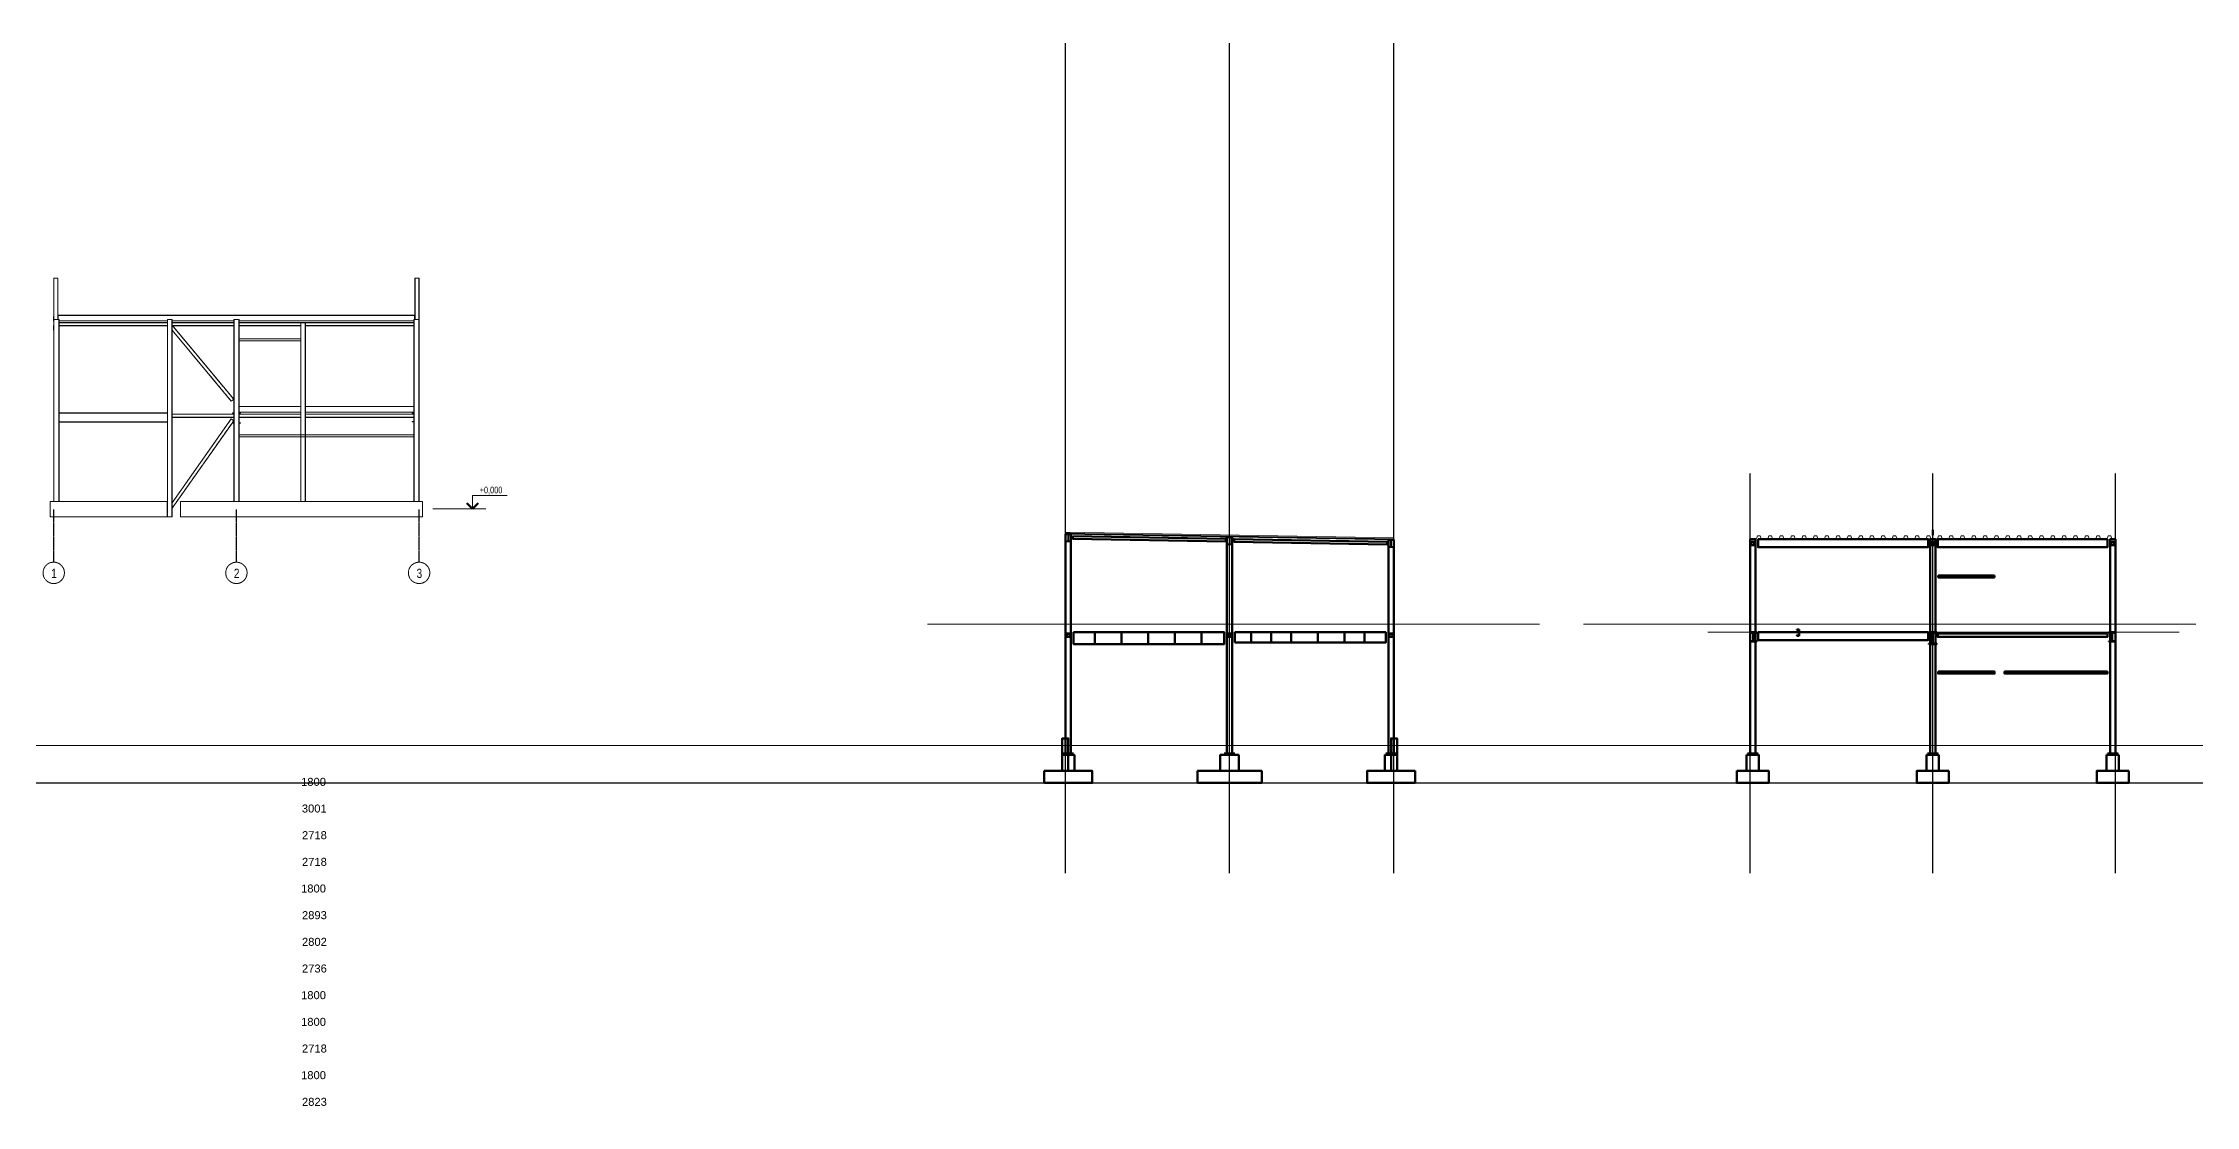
# Model space of a CAD drawing. Header units: millimetres. Extents: x 1117013 to 3394463, y -717780 to -102922.
# Drawn here: x 1178786 to 1259508, y -601359 to -561500 of the extents above; entities that cross this region are included whole.
import ezdxf

# ---------------------------------------------------------------- set-up
doc = ezdxf.new("R2010")
doc.units = ezdxf.units.MM
for name, pattern in [('ADSK_Линия сетки', [21, 12, -3, 3, -3]), ('ADSK_Невидимые', [5, 3, -2]), ('ADSK_Сверху', [4.5, 3, -1.5]), ('CENTERX2', [4, 2.5, -0.5, 0.5, -0.5]), ('осевая', [18.05, 14.6, -1.15, 1.15, -1.15])]:
    doc.linetypes.add(name, pattern=pattern)
for name, color, linetype, lineweight in [('0002-Основная тонкая 0.35', 8, 'Continuous', 35), ('0003-Основная тонкая 0.13', 9, 'Continuous', 13), ('0003-Размеры и выноски', 4, 'Continuous', 25), ('0004-Осевая', 4, 'осевая', 25), ('01-Основная толстая', 7, 'Continuous', 50), ('Аннотация', 7, 'Continuous', 20), ('Каркас', 7, 'Continuous', 18), ('Линии', 7, 'ADSK_Сверху', 9), ('Несущие колонны', 7, 'Continuous', 18), ('Отметки', 7, 'Continuous', 9), ('Перекрытие', 7, 'Continuous', 18), ('СО_10_фунд балки', 7, 'Continuous', 50), ('СО_10_фундаменты', 7, 'Continuous', 50), ('СО_20_связи', 7, 'Continuous', 50), ('СО_20_фахверки', 7, 'Continuous', 50), ('СО_40_прогоны', 7, 'Continuous', 50), ('СО_50_распорки', 7, 'Continuous', 50), ('Стены', 7, 'Continuous', 18), ('Стены внутренние', 7, 'Continuous', 18), ('Стены штриховка', 7, 'Continuous', 18)]:
    doc.layers.add(name, color=color, linetype=linetype, lineweight=lineweight)
doc.layers.add('Оси', color=1, linetype='CENTERX2')
doc.styles.add('Century Gothic', font='GOTHIC.TTF', dxfattribs={"width": 0.8, "height": 250})
doc.styles.add('Century Gothic_1', font='GOTHIC.TTF', dxfattribs={"width": 0.8, "height": 500})
doc.styles.get("Standard").update_dxf_attribs({"font": 'arial.ttf'})

# ---------------------------------------------------------------- blocks, each defined once
blk = doc.blocks.new('APF135500')
for p, q in [((-125, 326), (-125, 340)), ((-125, 340), (125, 340)), ((-26, 326), (-125, 326)), ((-125, 0), (-125, 14)), ((-125, 14), (-26, 14)), ((125, 0), (-125, 0)), ((-6, 34), (-6, 306)), ((6, 34), (6, 306)), ((125, 326), (26, 326)), ((26, 14), (125, 14)), ((125, 340), (125, 326)), ((125, 14), (125, 0))]:
    blk.add_line(p, q)
for centre, start, end in [((-26, 306), 0, 90), ((-26, 34), 270, 0), ((26, 306), 90, 180), ((26, 34), 180, 270)]:
    blk.add_arc(centre, 20, start, end)
blk.add_point((0, 170))
blk = doc.blocks.new('APF138500')
for p, q in [((-150, 422), (-150, 440)), ((-150, 440), (150, 440)), ((-30, 422), (-150, 422)), ((-150, 0), (-150, 18)), ((-150, 18), (-30, 18)), ((150, 0), (-150, 0)), ((-6, 42), (-6, 398)), ((6, 42), (6, 398)), ((150, 422), (30, 422)), ((30, 18), (150, 18)), ((150, 440), (150, 422)), ((150, 18), (150, 0))]:
    blk.add_line(p, q)
for centre, start, end in [((-30, 398), 0, 90), ((-30, 42), 270, 0), ((30, 398), 90, 180), ((30, 42), 180, 270)]:
    blk.add_arc(centre, 24, start, end)
blk.add_point((0, 220))
blk = doc.blocks.new('ADSK_КолоннаНесущая_Труба_ГОСТ 30245-2003 - 200x200x10-1059750-КР_DWG_Ф_3-1')
at = {"layer": 'Несущие колонны'}
for p, q in [((-200, 7100), (-200, 270)), ((-200, 7100), (-186, 7100)), ((-186, 7100), (-14, 7100)), ((0, 270), (0, 7100))]:
    blk.add_line(p, q, dxfattribs=at)
at = {"layer": 'Несущие колонны', "linetype": 'ADSK_Невидимые'}
for p, q in [((-190, 7100), (-190, 270)), ((-10, 7100), (-10, 270))]:
    blk.add_line(p, q, dxfattribs=at)
blk = doc.blocks.new('ADSK_КолоннаНесущая_Труба_ГОСТ 30245-2003 - 200x200x10-V1-КР_DWG_Ф_3-1')
at = {"layer": 'Несущие колонны'}
for p, q in [((-13700, 7100), (-13700, 270)), ((-13686, 7100), (-13514, 7100)), ((-13514, 7100), (-13500, 7100)), ((-13500, 270), (-13500, 7100))]:
    blk.add_line(p, q, dxfattribs=at)
at = {"layer": 'Несущие колонны', "linetype": 'ADSK_Невидимые'}
for p, q in [((-13690, 7100), (-13690, 270)), ((-13510, 7100), (-13510, 270))]:
    blk.add_line(p, q, dxfattribs=at)
blk = doc.blocks.new('ADSK_КолоннаНесущая_Труба_ГОСТ 30245-2003 - 200x200x10-1059765-КР_DWG_Ф_3-1')
at = {"layer": 'Несущие колонны'}
for p, q in [((-6950, 7100), (-6950, 270)), ((-6950, 7100), (-6936, 7100)), ((-6936, 7100), (-6764, 7100)), ((-6764, 7100), (-6750, 7100)), ((-6750, 270), (-6750, 7100))]:
    blk.add_line(p, q, dxfattribs=at)
at = {"layer": 'Несущие колонны', "linetype": 'ADSK_Невидимые'}
for p, q in [((-6940, 7100), (-6940, 270)), ((-6760, 7100), (-6760, 270))]:
    blk.add_line(p, q, dxfattribs=at)
blk = doc.blocks.new('ADSK_Балка_Труба_ГОСТ 30245-2003 - 120x120x5-1068433-КР_DWG_Ф_3-1')
at = {"layer": 'Каркас'}
for p, q in [((-6950, 6985), (-13500, 6985)), ((-9440, 6865), (-13500, 6865)), ((-6950, 6865), (-9260, 6865)), ((-4440, 6985), (-6750, 6985)), ((-4440, 6865), (-6750, 6865)), ((-200, 6985), (-4260, 6985)), ((-200, 6865), (-4260, 6865))]:
    blk.add_line(p, q, dxfattribs=at)
at = {"layer": 'Каркас', "linetype": 'ADSK_Невидимые'}
for p, q in [((-9440, 6980), (-13500, 6980)), ((-9440, 6870), (-13500, 6870)), ((-6950, 6980), (-9260, 6980)), ((-6950, 6870), (-9260, 6870)), ((-4440, 6980), (-6750, 6980)), ((-4440, 6870), (-6750, 6870)), ((-200, 6980), (-4260, 6980)), ((-200, 6870), (-4260, 6870))]:
    blk.add_line(p, q, dxfattribs=at)
blk = doc.blocks.new('___Двутавр типа Ш _СТО АСЧМ 20-93__ Балка - 35Ш2-1101852-КР_DWG_Ф_3-1')
at = {"layer": 'Каркас'}
for p, q in [((-13445, 3600), (-13500, 3600)), ((-13500, 3586), (-13445, 3586)), ((-13445, 3274), (-13500, 3274)), ((-13500, 3260), (-13445, 3260)), ((-13445, 3586), (-13445, 3600)), ((-13445, 3260), (-13445, 3274))]:
    blk.add_line(p, q, dxfattribs=at)
blk = doc.blocks.new('___Двутавр типа Б _СТО АСЧМ 20-93__ Балка - 35Б1-1101854-КР_DWG_Ф_3-1')
at = {"layer": 'Каркас'}
for p, q in [((-13707, 7047), (-13707, 7212)), ((-13700, 7047), (-13707, 7047)), ((-13707, 7047), (-13707, 7038)), ((-13707, 7038), (-13700, 7038)), ((-13707, 6873), (-13707, 6712)), ((-13707, 6712), (-13707, 6703)), ((-13700, 6712), (-13707, 6712)), ((-13707, 6703), (-13700, 6703))]:
    blk.add_line(p, q, dxfattribs=at)
blk = doc.blocks.new('___Двутавр типа Б _СТО АСЧМ 20-93__ Балка - 35Б1-1101856-КР_DWG_Ф_3-1')
at = {"layer": 'Каркас'}
for p, q in [((7, 7047), (0, 7047)), ((0, 7038), (7, 7038)), ((7, 6712), (0, 6712)), ((0, 6703), (7, 6703)), ((7, 7212), (7, 7047)), ((7, 7038), (7, 7047)), ((7, 6712), (7, 6873)), ((7, 6703), (7, 6712))]:
    blk.add_line(p, q, dxfattribs=at)
blk = doc.blocks.new('ADSK_Балка_Труба_ГОСТ 30245-2003 - 80x80x5-1059801-КР_DWG_Ф_3-1')
at = {"layer": 'Каркас'}
for p, q in [((-13500, 2700), (-13500, 2780)), ((-6950, 2780), (-13500, 2780)), ((-6950, 2700), (-13500, 2700)), ((-6950, 2780), (-6950, 2700))]:
    blk.add_line(p, q, dxfattribs=at)
at = {"layer": 'Каркас', "linetype": 'ADSK_Невидимые'}
for p, q in [((-13500, 2775), (-6950, 2775)), ((-13500, 2705), (-6950, 2705))]:
    blk.add_line(p, q, dxfattribs=at)
blk = doc.blocks.new('ADSK_Балка_Труба_ГОСТ 30245-2003 - 80x80x5-1084454-КР_DWG_Ф_3-1')
at = {"layer": 'Каркас'}
for p, q in [((-9260, 6300), (-9260, 6380)), ((-6950, 6380), (-9260, 6380)), ((-6950, 6300), (-9260, 6300)), ((-6950, 6380), (-6950, 6300))]:
    blk.add_line(p, q, dxfattribs=at)
at = {"layer": 'Каркас', "linetype": 'ADSK_Невидимые'}
for p, q in [((-9260, 6375), (-6950, 6375)), ((-9260, 6305), (-6950, 6305))]:
    blk.add_line(p, q, dxfattribs=at)
blk = doc.blocks.new('SK_ПлитаПерекрытия_Пустотная - ПК 68-12-8-778387-КР_DWG_Ф_3-1')
at = {"layer": 'Каркас'}
for p, q in [((-9440, 3840), (-13500, 3840)), ((-13500, 3620), (-9440, 3620)), ((-6950, 3840), (-9260, 3840)), ((-9260, 3620), (-6950, 3620))]:
    blk.add_line(p, q, dxfattribs=at)
blk = doc.blocks.new('___Двутавр типа Ш _СТО АСЧМ 20-93__ Балка - 40Ш1-1101920-КР_DWG_Ф_3-1')
at = {"layer": 'Каркас'}
for p, q in [((-6950, 3600), (-7000, 3600)), ((-7000, 3600), (-7000, 3588)), ((-7000, 3588), (-6950, 3588)), ((-7000, 3230), (-7000, 3217)), ((-6950, 3230), (-7000, 3230)), ((-6701, 3600), (-6750, 3600)), ((-6750, 3588), (-6701, 3588)), ((-6701, 3230), (-6750, 3230)), ((-6701, 3588), (-6701, 3600)), ((-6701, 3217), (-6701, 3230)), ((-7000, 3217), (-6950, 3217)), ((-6750, 3217), (-6701, 3217))]:
    blk.add_line(p, q, dxfattribs=at)
blk = doc.blocks.new('ADSK_КолоннаНесущая_Труба_ГОСТ 30245-2003 - 180x180x8-1068407-КР_DWG_Ф_3-1')
at = {"layer": 'Несущие колонны', "linetype": 'ADSK_Невидимые'}
for p, q in [((-9432, 6980), (-9432, 270)), ((-9268, 6980), (-9268, 270))]:
    blk.add_line(p, q, dxfattribs=at)
blk = doc.blocks.new('ADSK_КолоннаНесущая_Труба_ГОСТ 30245-2003 - 180x180x8-1060239-КР_DWG_Ф_3-1')
at = {"layer": 'Несущие колонны'}
for p, q in [((-4440, 7100), (-4440, -300)), ((-4440, 7100), (-4428, 7100)), ((-4428, 7100), (-4272, 7100)), ((-4272, 7100), (-4260, 7100)), ((-4260, -300), (-4260, 7100)), ((-4428, -300), (-4440, -300)), ((-4272, -300), (-4428, -300)), ((-4260, -300), (-4272, -300))]:
    blk.add_line(p, q, dxfattribs=at)
at = {"layer": 'Несущие колонны', "linetype": 'ADSK_Невидимые'}
for p, q in [((-4432, 7100), (-4432, -300)), ((-4268, 7100), (-4268, -300))]:
    blk.add_line(p, q, dxfattribs=at)
blk = doc.blocks.new('ADSK_КолоннаНесущая_Труба_ГОСТ 30245-2003 - 160x160x6-888300-КР_DWG_Ф_3-1')
at = {"layer": 'Несущие колонны'}
for p, q in [((-160, 8650), (-160, 7100)), ((-160, 8650), (-150, 8650)), ((-150, 8650), (-10, 8650)), ((-10, 8650), (0, 8650)), ((0, 7100), (0, 8650)), ((-10, 7100), (-150, 7100)), ((0, 7100), (-10, 7100))]:
    blk.add_line(p, q, dxfattribs=at)
at = {"layer": 'Несущие колонны', "linetype": 'ADSK_Невидимые'}
for p, q in [((-154, 8650), (-154, 7100)), ((-6, 8650), (-6, 7100))]:
    blk.add_line(p, q, dxfattribs=at)
blk = doc.blocks.new('ADSK_КолоннаНесущая_Труба_ГОСТ 30245-2003 - 160x160x6-V2-КР_DWG_Ф_3-1')
at = {"layer": 'Несущие колонны'}
for p, q in [((-13700, 8650), (-13700, 7100)), ((-13700, 8650), (-13690, 8650)), ((-13690, 8650), (-13550, 8650)), ((-13550, 8650), (-13540, 8650)), ((-13540, 7100), (-13540, 8650)), ((-13690, 7100), (-13700, 7100)), ((-13550, 7100), (-13690, 7100))]:
    blk.add_line(p, q, dxfattribs=at)
at = {"layer": 'Несущие колонны', "linetype": 'ADSK_Невидимые'}
for p, q in [((-13694, 8650), (-13694, 7100)), ((-13546, 8650), (-13546, 7100))]:
    blk.add_line(p, q, dxfattribs=at)
blk = doc.blocks.new('ADSK_Балка_Труба_ГОСТ 30245-2003 - 120x120x5-1075071-КР_DWG_Ф_3-1')
at = {"layer": 'Каркас'}
for p, q in [((-9440, 3550), (-13500, 3550)), ((-9440, 3430), (-13500, 3430)), ((-6950, 3550), (-9260, 3550)), ((-6950, 3430), (-9260, 3430)), ((-4440, 3550), (-6750, 3550)), ((-4440, 3430), (-6750, 3430))]:
    blk.add_line(p, q, dxfattribs=at)
at = {"layer": 'Каркас', "linetype": 'ADSK_Невидимые'}
for p, q in [((-13500, 3545), (-9440, 3545)), ((-13500, 3435), (-9440, 3435)), ((-9260, 3545), (-6950, 3545)), ((-9260, 3435), (-6950, 3435)), ((-6750, 3545), (-4440, 3545)), ((-6750, 3435), (-4440, 3435))]:
    blk.add_line(p, q, dxfattribs=at)
blk = doc.blocks.new('ADSK_Балка_Швеллер_ПолкиПараллельные_ГОСТ8240-97 - 20П-1102076-КР_DWG_Ф_3-1')
at = {"layer": 'Каркас'}
for p, q in [((-13533, 7253), (-13533, 7260)), ((-167, 7260), (-13533, 7260)), ((-13533, 7100), (-13533, 7253)), ((-13533, 7253), (-167, 7253)), ((-6950, 7054), (-13500, 7054)), ((-4440, 7054), (-6750, 7054)), ((-200, 7054), (-4260, 7054)), ((-167, 7260), (-167, 7253)), ((-167, 7253), (-167, 7100))]:
    blk.add_line(p, q, dxfattribs=at)
blk = doc.blocks.new('___Двутавр типа Б _СТО АСЧМ 20-93__ Балка - 35Б1-1102084-КР_DWG_Ф_3-1')
at = {"layer": 'Каркас'}
for p, q in [((-200, 3600), (-4260, 3600)), ((-200, 3591), (-4260, 3591)), ((-4260, 3263), (-200, 3263)), ((-200, 3254), (-4260, 3254)), ((-200, 3600), (-200, 3591)), ((-200, 3263), (-200, 3254))]:
    blk.add_line(p, q, dxfattribs=at)
blk = doc.blocks.new('ADSK_Балка_Труба_ГОСТ 30245-2003 - 120x120x5-1109831-КР_DWG_Ф_3-1')
at = {"layer": 'Каркас'}
for p, q in [((-6750, 3303), (-6652, 3373)), ((-4440, 24), (-6750, 3303)), ((-4440, 232), (-6652, 3373))]:
    blk.add_line(p, q, dxfattribs=at)
at = {"layer": 'Каркас', "linetype": 'ADSK_Невидимые'}
for p, q in [((-4440, 32), (-6746, 3306)), ((-4440, 223), (-6656, 3370))]:
    blk.add_line(p, q, dxfattribs=at)
blk = doc.blocks.new('ADSK_Балка_Труба_ГОСТ 30245-2003 - 120x120x5-1110046-КР_DWG_Ф_3-1')
at = {"layer": 'Каркас'}
for p, q in [((-4440, 6886), (-6750, 4114)), ((-6658, 4037), (-4440, 6698)), ((-6658, 4037), (-6750, 4114))]:
    blk.add_line(p, q, dxfattribs=at)
at = {"layer": 'Каркас', "linetype": 'ADSK_Невидимые'}
for p, q in [((-6746, 4111), (-4440, 6878)), ((-6662, 4040), (-4440, 6706))]:
    blk.add_line(p, q, dxfattribs=at)
blk = doc.blocks.new('Ось сетки - Круг_Ø8 мм-6577-КР_DWG_Ф_3-1')
at = {"layer": 'Оси', "lineweight": 20}
for start, end in [(360, 180), (180, 360)]:
    blk.add_arc((0, -2400), 400, start, end, dxfattribs=at)
blk = doc.blocks.new('Высотные отметки - Стрелка вверх-5091-КР_DWG_Ф_3-1')
at = {"layer": 'Аннотация'}
for p, q in [((-15700, 500), (-17000, 500)), ((-15400, 0), (-16200, 0)), ((-15700, 0), (-15700, 500))]:
    blk.add_line(p, q, dxfattribs=at)
at = {"layer": 'Аннотация', "lineweight": 50}
for q in [(-15912, 212), (-15488, 212)]:
    blk.add_line((-15700, 0), q, dxfattribs=at)
blk = doc.blocks.new('CF415500')
at = {"lineweight": 50}
for p, q in [((0, 0), (0, 240)), ((0, 240), (90, 240)), ((90, 0), (0, 0)), ((12, 22.5), (12, 217.5)), ((86, 228), (22.5, 228)), ((86, 12), (22.5, 12)), ((90, 240), (90, 232)), ((90, 8), (90, 0))]:
    blk.add_line(p, q, dxfattribs=at)
for centre, radius, start, end in [((22.5, 217.5), 10.5, 90, 180), ((22.5, 22.5), 10.5, 180, 270), ((86, 232), 4, 270, 0), ((86, 8), 4, 0, 90)]:
    blk.add_arc(centre, radius, start, end, dxfattribs=at)
blk = doc.blocks.new('TPRF1369500')
for p, q in [((0, 9.6), (0, 110.4)), ((4, 9.6), (4, 110.4)), ((9.6, 120), (110.4, 120)), ((9.6, 116), (110.4, 116)), ((110.4, 4), (9.6, 4)), ((110.4, 0), (9.6, 0)), ((116, 9.6), (116, 110.4)), ((120, 9.6), (120, 110.4))]:
    blk.add_line(p, q)
for centre, radius, start, end in [((9.6, 110.4), 9.6, 90, 180), ((9.6, 9.6), 9.6, 180, 270), ((9.6, 110.4), 5.6, 90, 180), ((9.6, 9.6), 5.6, 180, 270), ((110.4, 110.4), 9.6, 0, 90), ((110.4, 110.4), 5.6, 0, 90), ((110.4, 9.6), 5.6, 270, 0), ((110.4, 9.6), 9.6, 270, 0)]:
    blk.add_arc(centre, radius, start, end)
blk = doc.blocks.new('APF112500')
for p, q in [((-74.5, 286), (-74.5, 298)), ((-74.5, 298), (74.5, 298)), ((-19, 286), (-74.5, 286)), ((-74.5, 0), (-74.5, 12)), ((-74.5, 12), (-19, 12)), ((74.5, 0), (-74.5, 0)), ((-6, 25), (-6, 273)), ((6, 25), (6, 273)), ((74.5, 286), (19, 286)), ((19, 12), (74.5, 12)), ((74.5, 298), (74.5, 286)), ((74.5, 12), (74.5, 0))]:
    blk.add_line(p, q)
for centre, start, end in [((-19, 273), 0, 90), ((-19, 25), 270, 0), ((19, 273), 90, 180), ((19, 25), 180, 270)]:
    blk.add_arc(centre, 13, start, end)
blk.add_point((0, 149))

msp = doc.modelspace()

# ---------------------------------------------------------------- linework, layer by layer
at = {"layer": '0003-Основная тонкая 0.13'}
msp.add_xline((1229924.4936, -587848.1432), (1, 0), dxfattribs=at)
for points in [[(1211941.5468, -583298.1432), (1234899.8496, -583298.1432)], [(1236549.2275, -583298.1432), (1259507.5303, -583298.1432)], [(1241203.7581, -583598.1432), (1258880.828, -583598.1432)], [(1216431.7031, -587848.1432), (1229924.4936, -587848.1432)], [(1241203.7581, -587848.1432), (1258880.828, -587848.1432)]]:
    msp.add_lwpolyline(points, dxfattribs=at)
at = {"layer": '0003-Размеры и выноски'}
msp.add_xline((1230227.1932, -589248.1432), (1, 0), dxfattribs=at)
at = {"layer": '0004-Осевая'}
for points in [[(1217127.1932, -592635.6377), (1217127.1932, -561500.496)], [(1223277.1932, -592635.6377), (1223277.1932, -561500.496)], [(1229427.1932, -592635.6377), (1229427.1932, -561500.496)], [(1242789.6745, -592635.6377), (1242789.6745, -577634.2084)], [(1249639.6745, -592635.6377), (1249639.6745, -577634.2084)], [(1256489.6745, -592635.6377), (1256489.6745, -577634.2084)]]:
    msp.add_lwpolyline(points, dxfattribs=at)
at = {"layer": '01-Основная толстая'}
for points in [[(1217127.1931, -588148.1432), (1217127.1931, -579916.9612), (1217327.1931, -579916.9612), (1217327.1931, -588148.1432), (1217127.1931, -588148.1432)], [(1223177.1931, -588148.1432), (1223177.1931, -580025.8189), (1223377.1931, -580025.8189), (1223377.1931, -588148.1432), (1223177.1931, -588148.1432)], [(1229227.1931, -588148.1432), (1229227.1931, -580128.1675), (1229427.1931, -580128.1675), (1229427.1931, -588148.1432), (1229227.1931, -588148.1432)], [(1242789.6745, -588148.1432), (1242789.6745, -580108.1675), (1242989.6745, -580108.1675), (1242989.6745, -588148.1432), (1242789.6745, -588148.1432)], [(1249539.6745, -588148.1432), (1249539.6745, -580108.1675), (1249739.6745, -580108.1675), (1249739.6745, -588148.1432), (1249539.6745, -588148.1432)], [(1256289.6745, -588148.1432), (1256289.6745, -580108.1675), (1256489.6745, -580108.1675), (1256489.6745, -588148.1432), (1256289.6745, -588148.1432)], [(1217427.1931, -583598.1432), (1217427.1931, -584038.1432), (1223077.1931, -584038.1432), (1223077.1931, -583598.1432), (1217427.1931, -583598.1432)], [(1218227.1931, -584038.1432), (1218227.1931, -583598.1432)], [(1219227.1931, -584038.1432), (1219227.1931, -583598.1432)], [(1220227.1931, -584038.1432), (1220227.1931, -583598.1432)], [(1221227.1931, -584038.1432), (1221227.1931, -583598.1432)], [(1222227.1931, -584038.1432), (1222227.1931, -583598.1432)], [(1223477.1931, -583598.1432), (1223477.1931, -583981.1432)], [(1223477.1931, -583981.1432), (1229127.1931, -583981.1432), (1229127.1931, -583598.1432), (1223477.1931, -583598.1432)], [(1224077.9008, -583981.1432), (1224077.9008, -583598.1432)], [(1224827.9008, -583981.1432), (1224827.9008, -583598.1432)], [(1225577.9008, -583981.1432), (1225577.9008, -583598.1432)], [(1226577.9008, -583981.1432), (1226577.9008, -583598.1432)], [(1227577.9008, -583981.1432), (1227577.9008, -583598.1432)], [(1228327.9008, -583981.1432), (1228327.9008, -583598.1432)], [(1217027.1931, -588148.1432), (1217427.1931, -588148.1432)], [(1223077.1931, -588148.1432), (1223477.1931, -588148.1432)], [(1229127.1931, -588148.1432), (1229527.1931, -588148.1432)], [(1242689.6745, -588148.1432), (1243089.6745, -588148.1432)], [(1249439.6745, -588148.1432), (1249839.6745, -588148.1432)], [(1256189.6745, -588148.1432), (1256589.6745, -588148.1432)]]:
    msp.add_lwpolyline(points, dxfattribs=at)
at = {"layer": 'Линии', "linetype": 'Continuous', "lineweight": 18}
msp.add_line((1217127.1931, -579839.462), (1229427.1931, -580054.1593), dxfattribs=at)
at = {"layer": 'Линии'}
msp.add_line((1217127.1931, -579887.4693), (1229427.1931, -580102.1666), dxfattribs=at)
at = {"layer": 'Несущие колонны'}
for p, q in [((1188445.6722, -578698.47), (1188445.6722, -571988.47)), ((1188457.6722, -571988.47), (1188445.6722, -571988.47)), ((1188613.6722, -571988.47), (1188457.6722, -571988.47)), ((1188625.6722, -571988.47), (1188613.6722, -571988.47)), ((1188625.6722, -571988.47), (1188625.6722, -578698.47))]:
    msp.add_line(p, q, dxfattribs=at)
at = {"layer": 'Оси', "linetype": 'ADSK_Линия сетки'}
for p, q in [((1179185.6722, -580968.47), (1179185.6722, -578988.47)), ((1186035.6722, -580968.47), (1186035.6722, -578988.47)), ((1192885.6722, -580968.47), (1192885.6722, -578988.47))]:
    msp.add_line(p, q, dxfattribs=at)
at = {"layer": 'Отметки', "lineweight": 20}
for p, q in [((1193399.5419, -578968.47), (1193657.8, -578968.47)), ((1193657.8, -578968.47), (1194885.9745, -578968.47))]:
    msp.add_line(p, q, dxfattribs=at)
at = {"layer": 'Перекрытие', "lineweight": 40}
msp.add_line((1217127.1931, -579893.4702), (1229427.1931, -580108.1675), dxfattribs=at)
at = {"layer": 'Перекрытие', "lineweight": 18}
for p, q in [((1242787.1757, -580098.1675), (1243031.1757, -580098.1675)), ((1243031.1757, -580098.1675), (1243071.1757, -579978.1493)), ((1243071.1757, -579978.1493), (1243171.1757, -579978.1493)), ((1243171.1757, -579978.1493), (1243211.1757, -580098.1675)), ((1243211.1757, -580098.1675), (1243455.1757, -580098.1675)), ((1243455.1757, -580098.1675), (1243495.1757, -579978.1493)), ((1243495.1757, -579978.1493), (1243595.1757, -579978.1493)), ((1243595.1757, -579978.1493), (1243635.1757, -580098.1675)), ((1243635.1757, -580098.1675), (1243879.1757, -580098.1675)), ((1243879.1757, -580098.1675), (1243919.1757, -579978.1493)), ((1243919.1757, -579978.1493), (1244019.1757, -579978.1493)), ((1244019.1757, -579978.1493), (1244059.1757, -580098.1675)), ((1244059.1757, -580098.1675), (1244303.1757, -580098.1675)), ((1244303.1757, -580098.1675), (1244343.1757, -579978.1493)), ((1244343.1757, -579978.1493), (1244443.1757, -579978.1493)), ((1244443.1757, -579978.1493), (1244483.1757, -580098.1675)), ((1244483.1757, -580098.1675), (1244727.1757, -580098.1675)), ((1244727.1757, -580098.1675), (1244767.1757, -579978.1493)), ((1244767.1757, -579978.1493), (1244867.1757, -579978.1493)), ((1244867.1757, -579978.1493), (1244907.1757, -580098.1675)), ((1244907.1757, -580098.1675), (1245151.1757, -580098.1675)), ((1245151.1757, -580098.1675), (1245191.1757, -579978.1493)), ((1245191.1757, -579978.1493), (1245291.1757, -579978.1493)), ((1245291.1757, -579978.1493), (1245331.1757, -580098.1675)), ((1245331.1757, -580098.1675), (1245575.1757, -580098.1675)), ((1245575.1757, -580098.1675), (1245615.1757, -579978.1493)), ((1245615.1757, -579978.1493), (1245715.1757, -579978.1493)), ((1245715.1757, -579978.1493), (1245755.1757, -580098.1675)), ((1245755.1757, -580098.1675), (1245999.1757, -580098.1675)), ((1245999.1757, -580098.1675), (1246039.1757, -579978.1493)), ((1246039.1757, -579978.1493), (1246139.1757, -579978.1493)), ((1246139.1757, -579978.1493), (1246179.1757, -580098.1675)), ((1246179.1757, -580098.1675), (1246423.1757, -580098.1675)), ((1246423.1757, -580098.1675), (1246463.1757, -579978.1493)), ((1246463.1757, -579978.1493), (1246563.1757, -579978.1493)), ((1246563.1757, -579978.1493), (1246603.1757, -580098.1675)), ((1246603.1757, -580098.1675), (1246847.1757, -580098.1675)), ((1246847.1757, -580098.1675), (1246887.1757, -579978.1493)), ((1246887.1757, -579978.1493), (1246987.1757, -579978.1493)), ((1246987.1757, -579978.1493), (1247027.1757, -580098.1675)), ((1247027.1757, -580098.1675), (1247271.1757, -580098.1675)), ((1247271.1757, -580098.1675), (1247311.1757, -579978.1493)), ((1247311.1757, -579978.1493), (1247411.1757, -579978.1493)), ((1247411.1757, -579978.1493), (1247451.1757, -580098.1675)), ((1247451.1757, -580098.1675), (1247695.1757, -580098.1675)), ((1247695.1757, -580098.1675), (1247735.1757, -579978.1493)), ((1247735.1757, -579978.1493), (1247835.1757, -579978.1493)), ((1247835.1757, -579978.1493), (1247875.1757, -580098.1675)), ((1247875.1757, -580098.1675), (1248119.1757, -580098.1675)), ((1248119.1757, -580098.1675), (1248159.1757, -579978.1493)), ((1248159.1757, -579978.1493), (1248259.1757, -579978.1493)), ((1248259.1757, -579978.1493), (1248299.1757, -580098.1675)), ((1248299.1757, -580098.1675), (1248543.1757, -580098.1675)), ((1248543.1757, -580098.1675), (1248583.1757, -579978.1493)), ((1248583.1757, -579978.1493), (1248683.1757, -579978.1493)), ((1248683.1757, -579978.1493), (1248723.1757, -580098.1675)), ((1248723.1757, -580098.1675), (1248967.1757, -580098.1675)), ((1248967.1757, -580098.1675), (1249007.1757, -579978.1493)), ((1249007.1757, -579978.1493), (1249107.1757, -579978.1493)), ((1249107.1757, -579978.1493), (1249147.1757, -580098.1675)), ((1249147.1757, -580098.1675), (1249391.1757, -580098.1675)), ((1249391.1757, -580098.1675), (1249431.1757, -579978.1493)), ((1249431.1757, -579978.1493), (1249531.1757, -579978.1493)), ((1249531.1757, -579978.1493), (1249571.1757, -580098.1675)), ((1249571.1757, -580098.1675), (1249815.1757, -580098.1675)), ((1249815.1757, -580098.1675), (1249855.1757, -579978.1493)), ((1249855.1757, -579978.1493), (1249955.1757, -579978.1493)), ((1249955.1757, -579978.1493), (1249995.1757, -580098.1675)), ((1249995.1757, -580098.1675), (1250239.1757, -580098.1675)), ((1250239.1757, -580098.1675), (1250279.1757, -579978.1493)), ((1250279.1757, -579978.1493), (1250379.1757, -579978.1493)), ((1250379.1757, -579978.1493), (1250419.1757, -580098.1675)), ((1250419.1757, -580098.1675), (1250663.1757, -580098.1675)), ((1250663.1757, -580098.1675), (1250703.1757, -579978.1493)), ((1250703.1757, -579978.1493), (1250803.1757, -579978.1493)), ((1250803.1757, -579978.1493), (1250843.1757, -580098.1675)), ((1250843.1757, -580098.1675), (1251087.1757, -580098.1675)), ((1251087.1757, -580098.1675), (1251127.1757, -579978.1493)), ((1251127.1757, -579978.1493), (1251227.1757, -579978.1493)), ((1251227.1757, -579978.1493), (1251267.1757, -580098.1675)), ((1251267.1757, -580098.1675), (1251511.1757, -580098.1675)), ((1251511.1757, -580098.1675), (1251551.1757, -579978.1493)), ((1251551.1757, -579978.1493), (1251651.1757, -579978.1493)), ((1251651.1757, -579978.1493), (1251691.1757, -580098.1675)), ((1251691.1757, -580098.1675), (1251935.1757, -580098.1675)), ((1251935.1757, -580098.1675), (1251975.1757, -579978.1493)), ((1251975.1757, -579978.1493), (1252075.1757, -579978.1493)), ((1252075.1757, -579978.1493), (1252115.1757, -580098.1675)), ((1252115.1757, -580098.1675), (1252359.1757, -580098.1675)), ((1252359.1757, -580098.1675), (1252399.1757, -579978.1493)), ((1252399.1757, -579978.1493), (1252499.1757, -579978.1493)), ((1252499.1757, -579978.1493), (1252539.1757, -580098.1675)), ((1252539.1757, -580098.1675), (1252783.1757, -580098.1675)), ((1252783.1757, -580098.1675), (1252823.1757, -579978.1493)), ((1252823.1757, -579978.1493), (1252923.1757, -579978.1493)), ((1252923.1757, -579978.1493), (1252963.1757, -580098.1675)), ((1252963.1757, -580098.1675), (1253207.1757, -580098.1675)), ((1253207.1757, -580098.1675), (1253247.1757, -579978.1493)), ((1253247.1757, -579978.1493), (1253347.1757, -579978.1493)), ((1253347.1757, -579978.1493), (1253387.1757, -580098.1675)), ((1253387.1757, -580098.1675), (1253631.1757, -580098.1675)), ((1253631.1757, -580098.1675), (1253671.1757, -579978.1493)), ((1253671.1757, -579978.1493), (1253771.1757, -579978.1493)), ((1253771.1757, -579978.1493), (1253811.1757, -580098.1675)), ((1253811.1757, -580098.1675), (1254055.1757, -580098.1675)), ((1254055.1757, -580098.1675), (1254095.1757, -579978.1493)), ((1254095.1757, -579978.1493), (1254195.1757, -579978.1493)), ((1254195.1757, -579978.1493), (1254235.1757, -580098.1675)), ((1254235.1757, -580098.1675), (1254479.1757, -580098.1675)), ((1254479.1757, -580098.1675), (1254519.1757, -579978.1493)), ((1254519.1757, -579978.1493), (1254619.1757, -579978.1493)), ((1254619.1757, -579978.1493), (1254659.1757, -580098.1675)), ((1254659.1757, -580098.1675), (1254903.1757, -580098.1675)), ((1254903.1757, -580098.1675), (1254943.1757, -579978.1493)), ((1254943.1757, -579978.1493), (1255043.1757, -579978.1493)), ((1255043.1757, -579978.1493), (1255083.1757, -580098.1675)), ((1255083.1757, -580098.1675), (1255327.1757, -580098.1675)), ((1255327.1757, -580098.1675), (1255367.1757, -579978.1493)), ((1255367.1757, -579978.1493), (1255467.1757, -579978.1493)), ((1255467.1757, -579978.1493), (1255507.1757, -580098.1675)), ((1255507.1757, -580098.1675), (1255751.1757, -580098.1675)), ((1255751.1757, -580098.1675), (1255791.1757, -579978.1493)), ((1255791.1757, -579978.1493), (1255891.1757, -579978.1493)), ((1255891.1757, -579978.1493), (1255931.1757, -580098.1675)), ((1255931.1757, -580098.1675), (1256175.1757, -580098.1675)), ((1256175.1757, -580098.1675), (1256215.1757, -579978.1493)), ((1256215.1757, -579978.1493), (1256315.1757, -579978.1493)), ((1256315.1757, -579978.1493), (1256355.1757, -580098.1675)), ((1256355.1757, -580098.1675), (1256439.1757, -580098.1675))]:
    msp.add_line(p, q, dxfattribs=at)
at = {"layer": 'СО_10_фунд балки'}
for points in [[(1217227.1932, -588798.1432), (1216997.1932, -588798.1432), (1216997.1932, -587578.1432), (1217227.1932, -587578.1432), (1217227.1932, -588798.1432)], [(1229557.1932, -588798.1429), (1229327.1932, -588798.1429), (1229327.1932, -587578.1429), (1229557.1932, -587578.1429), (1229557.1932, -588798.1429)]]:
    msp.add_lwpolyline(points, dxfattribs=at)
at = {"layer": 'СО_10_фундаменты'}
for points in [[(1216997.1931, -588198.1432), (1217457.1931, -588198.1432), (1217457.1931, -588798.1432), (1216997.1931, -588798.1432)], [(1223627.1931, -588198.1432), (1222927.1931, -588198.1432), (1222927.1932, -588798.1432), (1223627.1932, -588798.1432)], [(1229557.1931, -588198.1432), (1229097.1931, -588198.1432), (1229097.1931, -588798.1432), (1229557.1931, -588798.1432)], [(1242659.6745, -588198.1432), (1243119.6745, -588198.1432), (1243119.6745, -588798.1432), (1242659.6745, -588798.1432)], [(1249869.6745, -588198.1432), (1249409.6745, -588198.1432), (1249409.6745, -588798.1432), (1249869.6745, -588798.1432)], [(1256619.6745, -588198.1432), (1256159.6745, -588198.1432), (1256159.6745, -588798.1432), (1256619.6745, -588798.1432)]]:
    msp.add_lwpolyline(points, close=True, dxfattribs=at)
for points in [[(1216327.1931, -588798.1432), (1218127.1931, -588798.1432), (1218127.1931, -589248.1432), (1216327.1931, -589248.1432), (1216327.1931, -588798.1432)], [(1224477.1932, -588798.1432), (1222077.1932, -588798.1432), (1222077.1932, -589248.1432), (1224477.1932, -589248.1432), (1224477.1932, -588798.1432)], [(1230227.1931, -588798.1432), (1228427.1931, -588798.1432), (1228427.1931, -589248.1432), (1230227.1931, -589248.1432), (1230227.1931, -588798.1432)], [(1242289.6745, -588798.1432), (1243489.6745, -588798.1432), (1243489.6745, -589248.1432), (1242289.6745, -589248.1432), (1242289.6745, -588798.1432)], [(1250239.6745, -588798.1432), (1249039.6745, -588798.1432), (1249039.6745, -589248.1432), (1250239.6745, -589248.1432), (1250239.6745, -588798.1432)], [(1256989.6745, -588798.1432), (1255789.6745, -588798.1432), (1255789.6745, -589248.1432), (1256989.6745, -589248.1432), (1256989.6745, -588798.1432)]]:
    msp.add_lwpolyline(points, dxfattribs=at)
at = {"layer": 'СО_20_связи'}
for points in [[(1223139.3669, -580098.4284), (1217401.5564, -579998.2745), (1217399.8112, -580098.2593), (1223137.6217, -580198.4131), (1223139.3669, -580098.4284)], [(1229182.083, -580203.9044), (1223444.2725, -580103.7505), (1223442.5273, -580203.7353), (1229180.3377, -580303.8891), (1229182.083, -580203.9044)]]:
    msp.add_lwpolyline(points, dxfattribs=at)
at = {"layer": 'СО_20_фахверки'}
for p, q in [((1249839.6745, -581468.1432), (1249839.6745, -581548.1432)), ((1249839.6745, -581468.1432), (1251949.6745, -581468.1432)), ((1249839.6745, -581548.1432), (1251949.6745, -581548.1432)), ((1251949.6745, -581548.1432), (1251949.6745, -581468.1432))]:
    msp.add_line(p, q, dxfattribs=at)
at = {"layer": 'СО_20_фахверки', "extrusion": (0, 0, -1)}
for points in [[(-1249839.6745, -585068.1432), (-1251954.6745, -585068.1432), (-1251954.6745, -585148.1432), (-1249839.6745, -585148.1432), (-1249839.6745, -585068.1432)], [(-1256189.6745, -585068.1432), (-1252334.6745, -585068.1432), (-1252334.6745, -585148.1432), (-1256189.6745, -585148.1432), (-1256189.6745, -585068.1432)]]:
    msp.add_lwpolyline(points, dxfattribs=at)
at = {"layer": 'СО_40_прогоны'}
msp.add_lwpolyline([(1249639.6745, -579758.1675), (1249639.6745, -579958.1675)], dxfattribs=at)
at = {"layer": 'СО_50_распорки'}
for points in [[(1243089.6745, -580108.1675), (1249462.3279, -580108.1675), (1249462.3279, -580408.1675), (1243089.6745, -580408.1675), (1243089.6745, -580108.1675)], [(1256189.6745, -580108.1675), (1249827.9753, -580108.1675), (1249827.9753, -580408.1675), (1256189.6745, -580408.1675), (1256189.6745, -580108.1675)], [(1243089.6745, -583598.1432), (1249462.3279, -583598.1432), (1249462.3279, -583898.1432), (1243089.6745, -583898.1432), (1243089.6745, -583598.1432)], [(1256189.6745, -583648.1432), (1249827.9753, -583648.1432), (1249827.9753, -583768.1432), (1256189.6745, -583768.1432), (1256189.6745, -583648.1432)]]:
    msp.add_lwpolyline(points, dxfattribs=at)
at = {"layer": 'Стены'}
for p, q in [((1179055.6722, -579268.47), (1179055.6722, -578698.47)), ((1179055.6722, -578698.47), (1183435.6722, -578698.47)), ((1183435.6722, -578698.47), (1183435.6722, -579268.47)), ((1183935.6722, -579268.47), (1183935.6722, -578698.47)), ((1183935.6722, -578698.47), (1193015.6722, -578698.47)), ((1193015.6722, -579268.47), (1193015.6722, -578698.47)), ((1183435.6722, -579268.47), (1179055.6722, -579268.47)), ((1193015.6722, -579268.47), (1183935.6722, -579268.47))]:
    msp.add_line(p, q, dxfattribs=at)
at = {"layer": 'Стены внутренние'}
msp.add_line((1249639.6745, -580096.6109), (1249583.6745, -580096.6109), dxfattribs=at)
at = {"layer": 'Стены штриховка'}
msp.add_line((1249583.6745, -580096.6109), (1249479.6745, -580096.6109), dxfattribs=at)

# ---------------------------------------------------------------- block references
at = {"lineweight": 50, "xscale": -1}
msp.add_blockref('CF415500', (1244631.6468, -583728.0034), dxfattribs=at)
at = {"layer": '0002-Основная тонкая 0.35'}
for p in [(1217227.1931, -580194.9612), (1223277.1931, -580303.8189), (1229327.1931, -580406.1675)]:
    msp.add_blockref('APF112500', p, dxfattribs=at)
at = {"layer": '01-Основная толстая'}
for name, p in [('APF135500', (1242914.6745, -583938.1432)), ('APF138500', (1249639.6745, -584038.1432)), ('APF135500', (1256364.6745, -583938.1432))]:
    msp.add_blockref(name, p, dxfattribs=at)
at = {"layer": 'Аннотация', "xscale": -1}
msp.add_blockref('Высотные отметки - Стрелка вверх-5091-КР_DWG_Ф_3-1', (1179185.6722, -578968.47), dxfattribs=at)
at = {"layer": 'Каркас', "xscale": -1}
for name in ['___Двутавр типа Б _СТО АСЧМ 20-93__ Балка - 35Б1-1101856-КР_DWG_Ф_3-1', 'ADSK_Балка_Швеллер_ПолкиПараллельные_ГОСТ8240-97 - 20П-1102076-КР_DWG_Ф_3-1', 'ADSK_Балка_Труба_ГОСТ 30245-2003 - 120x120x5-1068433-КР_DWG_Ф_3-1', 'ADSK_Балка_Труба_ГОСТ 30245-2003 - 120x120x5-1110046-КР_DWG_Ф_3-1', '___Двутавр типа Б _СТО АСЧМ 20-93__ Балка - 35Б1-1101854-КР_DWG_Ф_3-1', 'ADSK_Балка_Труба_ГОСТ 30245-2003 - 80x80x5-1084454-КР_DWG_Ф_3-1', '___Двутавр типа Б _СТО АСЧМ 20-93__ Балка - 35Б1-1102084-КР_DWG_Ф_3-1', 'ADSK_Балка_Труба_ГОСТ 30245-2003 - 120x120x5-1075071-КР_DWG_Ф_3-1', '___Двутавр типа Ш _СТО АСЧМ 20-93__ Балка - 40Ш1-1101920-КР_DWG_Ф_3-1', 'SK_ПлитаПерекрытия_Пустотная - ПК 68-12-8-778387-КР_DWG_Ф_3-1', '___Двутавр типа Ш _СТО АСЧМ 20-93__ Балка - 35Ш2-1101852-КР_DWG_Ф_3-1', 'ADSK_Балка_Труба_ГОСТ 30245-2003 - 120x120x5-1109831-КР_DWG_Ф_3-1', 'ADSK_Балка_Труба_ГОСТ 30245-2003 - 80x80x5-1059801-КР_DWG_Ф_3-1']:
    msp.add_blockref(name, (1179185.6722, -578968.47), dxfattribs=at)
at = {"layer": 'Несущие колонны', "xscale": -1}
for name in ['ADSK_КолоннаНесущая_Труба_ГОСТ 30245-2003 - 160x160x6-888300-КР_DWG_Ф_3-1', 'ADSK_КолоннаНесущая_Труба_ГОСТ 30245-2003 - 160x160x6-V2-КР_DWG_Ф_3-1', 'ADSK_КолоннаНесущая_Труба_ГОСТ 30245-2003 - 200x200x10-1059750-КР_DWG_Ф_3-1', 'ADSK_КолоннаНесущая_Труба_ГОСТ 30245-2003 - 180x180x8-1060239-КР_DWG_Ф_3-1', 'ADSK_КолоннаНесущая_Труба_ГОСТ 30245-2003 - 200x200x10-1059765-КР_DWG_Ф_3-1', 'ADSK_КолоннаНесущая_Труба_ГОСТ 30245-2003 - 200x200x10-V1-КР_DWG_Ф_3-1']:
    msp.add_blockref(name, (1179185.6722, -578968.47), dxfattribs=at)
at = {"layer": 'Несущие колонны', "linetype": 'ADSK_Невидимые', "xscale": -1}
msp.add_blockref('ADSK_КолоннаНесущая_Труба_ГОСТ 30245-2003 - 180x180x8-1068407-КР_DWG_Ф_3-1', (1179185.6722, -578968.47), dxfattribs=at)
at = {"layer": 'Оси', "lineweight": 20, "xscale": -1}
for p in [(1179185.6722, -578968.47), (1186035.6722, -578968.47), (1192885.6722, -578968.47)]:
    msp.add_blockref('Ось сетки - Круг_Ø8 мм-6577-КР_DWG_Ф_3-1', p, dxfattribs=at)
at = {"layer": 'СО_20_связи', "rotation": 270}
for p in [(1242829.6745, -580203.9044), (1249579.6745, -580203.9044), (1256329.6745, -580203.9044), (1217167.1931, -583648.1432), (1223217.1931, -583648.1432), (1229267.1931, -583648.1432)]:
    msp.add_blockref('TPRF1369500', p, dxfattribs=at)

# ---------------------------------------------------------------- texts
at = {"layer": '01-Основная толстая'}
for s, p in [('1800', (1188460.6493, -589355.0752)), ('3001', (1188488.6848, -590355.0752)), ('2718', (1188494.0054, -591355.0752)), ('2718', (1188494.0054, -592355.0752)), ('1800', (1188460.6493, -593355.0752)), ('2893', (1188494.0054, -594355.0752)), ('2802', (1188494.0054, -595355.0752)), ('2736', (1188494.0054, -596355.0752)), ('1800', (1188460.6493, -597355.0752)), ('1800', (1188460.6493, -598355.0752)), ('2718', (1188494.0054, -599355.0752)), ('1800', (1188460.6493, -600355.0752)), ('2823', (1188494.0054, -601355.0752))]:
    msp.add_text(s, height=300, dxfattribs=at).set_placement(p)
at = {"layer": 'Оси', "char_height": 350, "width": 269.367, "attachment_point": 3, "style": 'Century Gothic'}
for s, insert in [('\\fCentury Gothic|b0|i0|c204|p34|;\\W.8;1', (1179299.3437, -581210.4002)), ('\\fCentury Gothic|b0|i0|c204|p34|;\\W.8;2', (1186149.3437, -581210.4002)), ('\\fCentury Gothic|b0|i0|c204|p34|;\\W.8;3', (1192999.3437, -581210.4002))]:
    msp.add_mtext(s, dxfattribs=dict(at, insert=insert))
at = {"layer": 'Отметки', "lineweight": 20, "insert": (1196008.8365, -578135.5995), "char_height": 250, "width": 1014.868888, "attachment_point": 3, "line_spacing_factor": 0.984502, "style": 'Century Gothic_1'}
msp.add_mtext('+0,000', dxfattribs=at)

doc.saveas('drawing.dxf')
